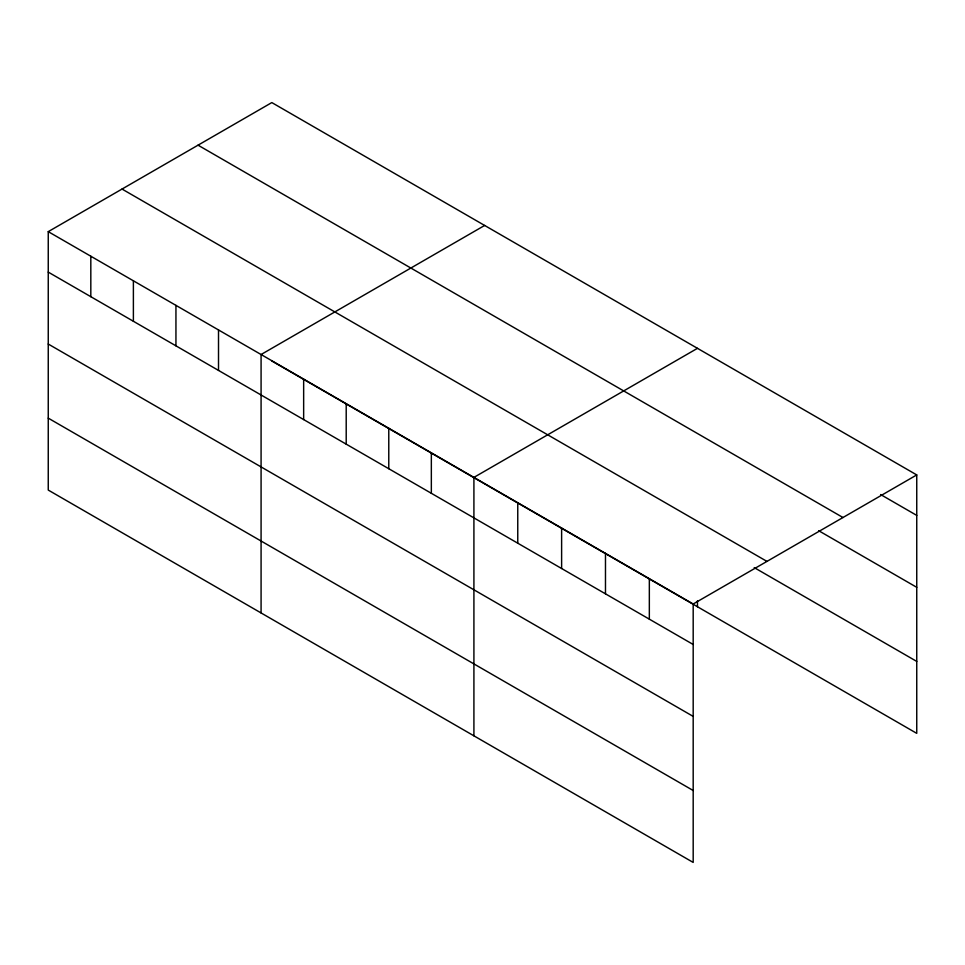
<?xml version="1.0" encoding="UTF-8"?>
<svg xmlns="http://www.w3.org/2000/svg" width="965" height="965" viewBox="0 0 965 965"><rect width="100%" height="100%" fill="white"/><g stroke="black" fill="none" stroke-linecap="round" stroke-linejoin="round"><path stroke-width="1.45" d="M916.75 474.925L693.184 603.994L693.184 862.421L48.25 490.075L48.25 231.648L271.816 102.58L916.75 474.925L916.75 733.352L271.816 361.006M484.647 225.448L261.081 354.517L261.081 612.956M697.466 348.329L473.911 477.398L473.911 735.825M880.635 494.55L916.75 515.394M198.042 145.172L842.976 517.517M818.718 530.726L916.75 587.323M122.024 189.056L766.958 561.401M754.22 567.601L916.75 661.423M48.25 231.648L693.184 603.994M48.25 272.118L693.184 644.475M48.25 344.047L693.184 716.392M48.25 418.147L693.184 790.504M697.466 600.761L697.466 606.756M649.336 578.674L649.336 619.144M605.477 553.355L605.477 593.825M561.618 528.036L561.618 568.506M517.759 502.717L517.759 543.186M431.343 452.826L431.343 493.296M388.774 428.243L388.774 468.725M346.206 403.672L346.206 444.141M303.649 379.1L303.649 419.57M218.512 329.946L218.512 370.415M175.944 305.374L175.944 345.844M133.387 280.803L133.387 321.273M90.819 256.22L90.819 296.689"/></g></svg>
